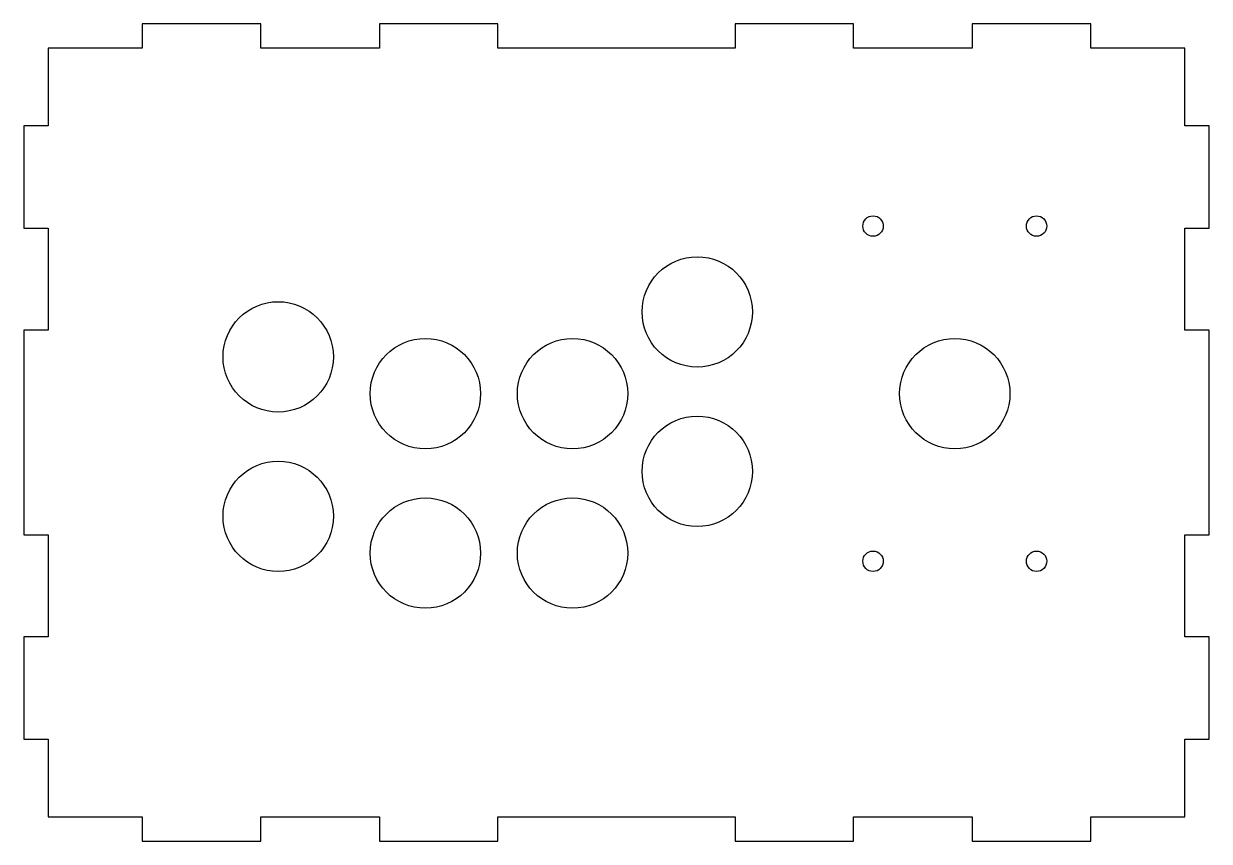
# Model space of a CAD drawing. Header units: millimetres. Extents: x -150 to 140, y -200 to 0.
import ezdxf

# ---------------------------------------------------------------- set-up
doc = ezdxf.new("R2010")
doc.units = ezdxf.units.MM
doc.layers.get('0').update_dxf_attribs({"linetype": 'CONTINUOUS'})

msp = doc.modelspace()

# ---------------------------------------------------------------- linework, layer by layer
msp.add_lwpolyline([(134, -6), (111, -6), (111, 0), (82, 0), (82, -6), (53, -6), (53, 0), (24, 0), (24, -6), (-34, -6), (-34, 0), (-63, 0), (-63, -6), (-92, -6), (-92, 0), (-121, 0), (-121, -6), (-144, -6), (-144, -25), (-150, -25), (-150, -50), (-144, -50), (-144, -75), (-150, -75), (-150, -125), (-144, -125), (-144, -150), (-150, -150), (-150, -175), (-144, -175), (-144, -194), (-121, -194), (-121, -200), (-92, -200), (-92, -194), (-63, -194), (-63, -200), (-34, -200), (-34, -194), (24, -194), (24, -200), (53, -200), (53, -194), (82, -194), (82, -200), (111, -200), (111, -194), (134, -194), (134, -175), (140, -175), (140, -150), (134, -150), (134, -125), (140, -125), (140, -75), (134, -75), (134, -50), (140, -50), (140, -25), (134, -25)], close=True)
for centre, radius in [((57.75, -49.5), 2.5), ((97.75, -49.5), 2.5), ((14.75, -70.5), 13.5), ((-87.75, -81.5), 13.5), ((-51.75, -90.5), 13.5), ((-15.75, -90.5), 13.5), ((77.75, -90.5), 13.5), ((14.75, -109.5), 13.5), ((-87.75, -120.5), 13.5), ((-51.75, -129.5), 13.5), ((-15.75, -129.5), 13.5), ((57.75, -131.5), 2.5), ((97.75, -131.5), 2.5)]:
    msp.add_circle(centre, radius)

doc.saveas('drawing.dxf')
